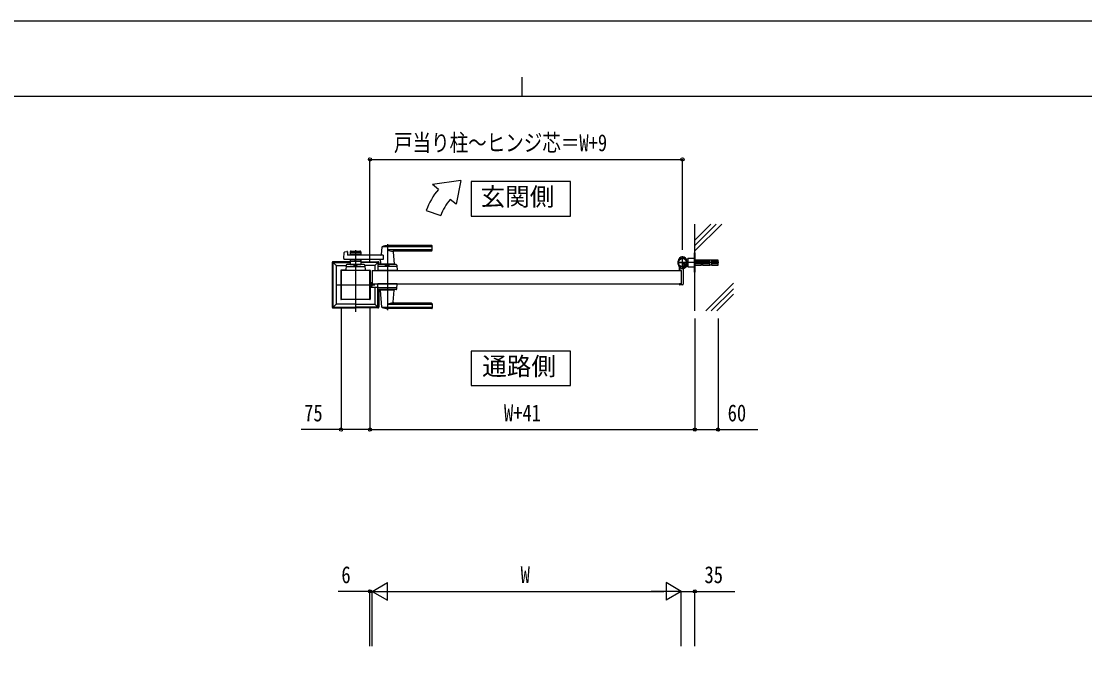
# Model space of a CAD drawing. Units: millimetres, scale not verified. Extents: x -4205 to 4205, y -2970 to 2970.
# Drawn here: x -1301 to 1452, y 1318 to 2970 of the extents above; entities that cross this region are included whole.
import ezdxf
from ezdxf.enums import TextEntityAlignment as Align

# ---------------------------------------------------------------- set-up
doc = ezdxf.new("R2010")
doc.units = ezdxf.units.MM
doc.header["$LTSCALE"] = 10
for name, color, linetype in [('0-1_USER1', 3, 'Continuous'), ('0-2_YKK_12', 2, 'Continuous'), ('0-3_YKK_A1', 4, 'Continuous'), ('0-4_YKK_D', 6, 'Continuous'), ('0-5_YKK_ZWAK', 7, 'Continuous'), ('0-6_YSS_K', 3, 'Continuous')]:
    doc.layers.add(name, color=color, linetype=linetype)
doc.styles.add('ＭＳ ゴシック', font='')
doc.styles.get('ＭＳ ゴシック').set_extended_font_data('MS Gothic')

msp = doc.modelspace()

# ---------------------------------------------------------------- linework, layer by layer
at = {"layer": '0-1_USER1'}
for points in [[(-136.78, 2554.58), (-136.78, 2465.33), (120.82, 2465.33), (120.82, 2554.58)], [(-136.78, 2115.14), (-136.78, 2025.89), (120.82, 2025.89), (120.82, 2115.14)]]:
    msp.add_lwpolyline(points, close=True, dxfattribs=at)
at = {"layer": '0-2_YKK_12'}
for p, q in [((-435.98, 2377.05), (-435.98, 2322.05)), ((-353.48, 2392.55), (-353.48, 2221.55))]:
    msp.add_line(p, q, dxfattribs=at)
at = {"layer": '0-3_YKK_A1'}
for p, q in [((-163.62, 2557.05), (-236.83, 2547.04)), ((-221.51, 2534.18), (-236.83, 2547.04)), ((-163.62, 2557.05), (-175.55, 2495.62)), ((-175.55, 2495.62), (-190.87, 2508.47)), ((-252.77, 2480.05), (-215.18, 2466.37)), ((-466.31, 2355.21), (-465.09, 2370.61)), ((-463.58, 2372.4), (-458.16, 2373.75)), ((-456.92, 2372.83), (-456.53, 2365)), ((-449.48, 2372.55), (-449.48, 2364.05)), ((-422.48, 2369.55), (-449.48, 2369.55)), ((-447.48, 2374.55), (-424.48, 2374.55)), ((-435.98, 2377.05), (-435.98, 2217.05)), ((-422.48, 2372.55), (-422.48, 2364.05)), ((-367.53, 2384.93), (-369.23, 2365.86)), ((-238.48, 2385.53), (-367.27, 2385.53)), ((-238.48, 2388.55), (-353.48, 2388.55)), ((-238.48, 2377.88), (-353.48, 2377.88)), ((-239.48, 2374.55), (-338.5, 2374.55)), ((-338.31, 2372.36), (-335.51, 2340.87)), ((-237.48, 2376.55), (-237.48, 2387.55)), ((-495.98, 2345.05), (-495.98, 2229.04)), ((-495.4, 2346.46), (-486.98, 2338.05)), ((-449.48, 2347.05), (-493.98, 2347.05)), ((-493.88, 2230.15), (-493.88, 2343.95)), ((-492.88, 2344.95), (-449.48, 2344.95)), ((-363.92, 2364.05), (-455.53, 2364.05)), ((-449.48, 2353.05), (-449.48, 2339.55)), ((-422.48, 2347.55), (-449.48, 2347.55)), ((-438.4, 2365.55), (-447.48, 2365.55)), ((-438.4, 2351.55), (-447.48, 2351.55)), ((-436.34, 2367.19), (-437.69, 2365.84)), ((-436.34, 2349.9), (-437.69, 2351.26)), ((-435.63, 2367.19), (-434.28, 2365.84)), ((-435.63, 2349.9), (-434.28, 2351.26)), ((-424.48, 2365.55), (-433.57, 2365.55)), ((-424.48, 2351.55), (-433.57, 2351.55)), ((-422.48, 2353.05), (-422.48, 2339.55)), ((-422.48, 2347.05), (-377.98, 2347.05)), ((-379.08, 2344.95), (-422.48, 2344.95)), ((-376.56, 2346.46), (-384.98, 2338.05)), ((-378.08, 2343.95), (-378.08, 2336.61)), ((-375.98, 2345.05), (-375.98, 2339.55)), ((-335.48, 2340.54), (-371.48, 2340.54)), ((-371.48, 2339.55), (-371.48, 2340.54)), ((-370.85, 2347.6), (-371.45, 2340.86)), ((-335.81, 2340.54), (-371.15, 2340.54)), ((-368.48, 2340.54), (-370.65, 2340.54)), ((-335.81, 2340.54), (-338.48, 2340.54)), ((-335.48, 2339.55), (-335.48, 2340.54)), ((397.52, 2344.55), (423.52, 2344.55)), ((397.52, 2344.55), (423.52, 2344.55)), ((504.52, 2344.55), (397.52, 2344.55)), ((399.52, 2340.55), (399.52, 2348.55)), ((410.52, 2327.55), (410.52, 2361.55)), ((410.52, 2331.55), (410.52, 2357.55)), ((410.52, 2331.55), (410.52, 2357.55)), ((422.07, 2333), (412.01, 2343.05)), ((415.82, 2342.07), (412.99, 2339.24)), ((415.36, 2341.61), (418.84, 2338.13)), ((419.23, 2338.66), (415.82, 2342.07)), ((421.52, 2340.55), (421.52, 2348.55)), ((424.52, 2353.55), (422.01, 2353.55)), ((458.52, 2351.3), (442.52, 2351.3)), ((458.52, 2347.1), (442.52, 2347.1)), ((442.52, 2342), (458.52, 2342)), ((458.52, 2351.3), (458.52, 2337.8)), ((463.52, 2350.55), (458.52, 2350.55)), ((463.52, 2337.8), (463.52, 2351.3)), ((481.52, 2351.3), (463.52, 2351.3)), ((481.52, 2347.1), (463.52, 2347.1)), ((463.52, 2342), (481.52, 2342)), ((481.52, 2337.8), (481.52, 2351.3)), ((486.52, 2350.55), (481.52, 2350.55)), ((486.52, 2337.8), (486.52, 2351.3)), ((502.52, 2347.1), (486.52, 2347.1)), ((486.52, 2342), (502.52, 2342)), ((-485.98, 2336.05), (-485.98, 2238.05)), ((-484.98, 2337.05), (-460.56, 2337.05)), ((-473.98, 2324.05), (-473.98, 2250.05)), ((-460.96, 2325.05), (-472.98, 2325.05)), ((-460.54, 2337.61), (-460.98, 2324.55)), ((-410.98, 2324.55), (-460.98, 2324.55)), ((-458.71, 2334.55), (-413.25, 2334.55)), ((-413.41, 2339.55), (-458.55, 2339.55)), ((-449.48, 2339.55), (-422.48, 2339.55)), ((-440.48, 2336.75), (-440.48, 2339.55)), ((-440.48, 2336.75), (-431.48, 2336.75)), ((-411.42, 2337.61), (-410.98, 2324.55)), ((-386.98, 2337.05), (-411.4, 2337.05)), ((-411, 2325.05), (-398.98, 2325.05)), ((-397.98, 2324.05), (-397.98, 2250.05)), ((-385.98, 2336.05), (-385.98, 2324.55)), ((-378.04, 2337.61), (-378.48, 2324.55)), ((-328.48, 2324.55), (-378.48, 2324.55)), ((-330.75, 2334.55), (-376.21, 2334.55)), ((-330.91, 2339.55), (-376.05, 2339.55)), ((-358.23, 2324.55), (-348.73, 2324.55)), ((-357.98, 2336.75), (-357.98, 2339.55)), ((-328.92, 2337.61), (-328.48, 2324.55)), ((402.52, 2325.35), (402.52, 2334.39)), ((402.52, 2325.35), (402.52, 2334.39)), ((407.22, 2324.85), (403.02, 2324.85)), ((407.22, 2324.85), (403.02, 2324.85)), ((407.52, 2324.55), (407.52, 2289.55)), ((407.52, 2324.55), (407.52, 2289.55)), ((412.52, 2329.61), (412.52, 2289.05)), ((412.52, 2329.61), (412.52, 2289.05)), ((412.99, 2339.24), (416.41, 2335.83)), ((413.46, 2339.71), (416.94, 2336.23)), ((416.94, 2336.23), (417.7, 2335.47)), ((418.84, 2338.13), (419.6, 2337.37)), ((424.52, 2335.55), (422.01, 2335.55)), ((442.52, 2337.8), (458.52, 2337.8)), ((458.52, 2338.55), (463.52, 2338.55)), ((463.52, 2337.8), (481.52, 2337.8)), ((481.52, 2338.55), (486.52, 2338.55)), ((486.52, 2337.8), (502.52, 2337.8)), ((-485.98, 2287.05), (-385.98, 2287.05)), ((-394.67, 2291.8), (-395.18, 2291.8)), ((-395.18, 2291.8), (-395.18, 2282.3)), ((-378.04, 2276.48), (-378.48, 2289.55)), ((-328.48, 2289.55), (-378.48, 2289.55)), ((-328.92, 2276.48), (-328.48, 2289.55)), ((402.52, 2288.75), (402.52, 2288.05)), ((402.52, 2288.75), (402.52, 2288.05)), ((407.22, 2289.25), (403.02, 2289.25)), ((407.22, 2289.25), (403.02, 2289.25)), ((410.52, 2287.05), (403.52, 2287.05)), ((410.52, 2287.05), (403.52, 2287.05)), ((-395.18, 2281.05), (-378.2, 2281.05)), ((-385.98, 2281.05), (-385.98, 2238.05)), ((-378.08, 2230.15), (-378.08, 2277.48)), ((-330.75, 2279.55), (-376.21, 2279.55)), ((-330.91, 2274.55), (-376.05, 2274.55)), ((-375.98, 2274.55), (-375.98, 2229.04)), ((-371.48, 2274.55), (-371.48, 2273.55)), ((-335.48, 2273.55), (-371.48, 2273.55)), ((-367.53, 2229.15), (-371.45, 2273.22)), ((-338.31, 2241.73), (-335.5, 2273.22)), ((-335.48, 2274.55), (-335.48, 2273.55)), ((-486.98, 2236.05), (-495.4, 2227.63)), ((-436.48, 2237.05), (-484.98, 2237.05)), ((-436.48, 2249.05), (-472.98, 2249.05)), ((-435.98, 2248.55), (-435.98, 2227.55)), ((-398.98, 2249.05), (-435.48, 2249.05)), ((-435.48, 2237.05), (-386.98, 2237.05)), ((-384.98, 2236.05), (-376.56, 2227.63)), ((-238.48, 2236.22), (-353.48, 2236.22)), ((-239.48, 2239.55), (-338.5, 2239.55)), ((-237.48, 2237.55), (-237.48, 2226.55)), ((-493.98, 2227.05), (-436.48, 2227.05)), ((-492.88, 2229.15), (-436.48, 2229.15)), ((-379.08, 2229.15), (-435.48, 2229.15)), ((-377.98, 2227.05), (-435.48, 2227.05)), ((-238.48, 2228.56), (-367.27, 2228.56)), ((-238.48, 2225.55), (-353.48, 2225.55))]:
    msp.add_line(p, q, dxfattribs=at)
for points in [[(442.52, 2319.55), (441.52, 2319.55), (441.52, 2369.55), (442.52, 2369.55)], [(441.52, 2333.55), (441.52, 2355.55), (424.52, 2355.55), (424.52, 2333.55)], [(-473.48, 2249.55), (-398.48, 2249.55), (-398.48, 2324.55), (-473.48, 2324.55)]]:
    msp.add_lwpolyline(points, close=True, dxfattribs=at)
for points in [[(-363.92, 2364.05), (-363.92, 2353.05), (-464.31, 2353.05)], [(502.52, 2337.8), (502.52, 2351.3), (486.52, 2351.3)], [(-440.48, 2336.75), (-431.48, 2336.75), (-431.48, 2339.55)], [(-392.48, 2324.55), (-392.48, 2289.55), (407.52, 2289.55)], [(-392.48, 2324.55), (407.52, 2324.55), (407.52, 2289.55)], [(-357.98, 2336.75), (-348.98, 2336.75), (-348.98, 2339.55)], [(417.24, 2335), (416.18, 2333.94), (417.44, 2333.21)], [(416.41, 2335.83), (417.24, 2335), (420.07, 2337.83), (419.23, 2338.66)], [(418.83, 2333.27), (418.12, 2335.32), (418.5, 2336.56)], [(421.8, 2336.24), (419.75, 2336.94), (418.5, 2336.56)], [(420.07, 2337.83), (421.13, 2338.89), (421.85, 2337.63)], [(-393.04, 2289.2), (-395.1, 2288.19), (-395.71, 2287.05)], [(-393.04, 2284.9), (-395.1, 2285.9), (-395.71, 2287.05)], [(-395.68, 2293.55), (-395.18, 2293.05), (-392.48, 2293.05)], [(-395.68, 2280.55), (-395.18, 2281.05), (-395.18, 2293.05)], [(-394.67, 2291.8), (-394.67, 2282.3), (-395.18, 2282.3)]]:
    msp.add_lwpolyline(points, dxfattribs=at)
for radius in [11.5, 11.5, 10.35, 10.35]:
    msp.add_circle((410.52, 2344.55), radius, dxfattribs=at)
for centre, radius, start, end in [((-83.62, 2418.48), 180, 140, 160), ((-83.62, 2418.48), 140, 140, 160), ((-463.1, 2370.46), 2, 104.03624, 175.49449), ((-457.92, 2372.78), 1, 2.86241, 104.03624), ((-447.48, 2372.55), 2, 90, 180), ((-424.48, 2372.55), 2, 0, 90), ((-366.54, 2384.86), 1, 113.30607, 174.91858), ((-353.48, 2354.55), 34, 90, 113.30607), ((-339.69, 2404.52), 30, 242.63879, 272.27092), ((-336.32, 2372.55), 2, 90, 185.08142), ((-239.48, 2376.55), 2, 270, 0), ((-238.48, 2387.55), 1, 0, 90), ((-238.48, 2384.53), 1, 0, 90), ((-238.48, 2378.88), 1, 270, 0), ((-492.88, 2343.95), 1, 90, 180), ((-464.31, 2355.05), 2, 175.49449, 270), ((-455.53, 2365.05), 1, 182.86241, 270), ((-447.48, 2367.55), 2, 180, 270), ((-447.48, 2349.55), 2, 90, 180), ((-438.4, 2366.55), 1, 270, 315), ((-438.4, 2350.55), 1, 45, 90), ((-435.98, 2366.84), 0.5, 45, 135), ((-435.98, 2350.26), 0.5, 225, 315), ((-433.57, 2366.55), 1, 225, 270), ((-433.57, 2350.55), 1, 90, 135), ((-424.48, 2367.55), 2, 270, 0), ((-424.48, 2349.55), 2, 0, 90), ((-379.08, 2343.95), 1, 0, 90), ((-375.83, 2348.04), 5, 354.91858, 90), ((-371.15, 2340.84), 0.3, 174.91858, 270), ((-371.22, 2366.04), 2, 270, 354.91858), ((-335.81, 2340.84), 0.3, 270, 5.08142), ((410.52, 2344.55), 11.5, 295.10278, 218.01228), ((410.52, 2344.55), 11.5, 295.10278, 218.01228), ((410.52, 2348.55), 11, 0, 180), ((410.52, 2340.55), 11, 180, 0), ((422.01, 2356.55), 3, 214.8499, 270), ((-484.98, 2336.05), 1, 90, 180), ((-472.98, 2324.05), 1, 90, 180), ((-458.71, 2332.55), 2, 90, 178.09085), ((-458.55, 2337.55), 2, 90, 178.09085), ((-435.98, 2327.14), 10.61, 64.90378, 115.09622), ((-413.41, 2337.55), 2, 1.90915, 90), ((-413.25, 2332.55), 2, 1.90915, 90), ((-398.98, 2324.05), 1, 360, 90), ((-386.98, 2336.05), 1, 360, 90), ((-376.21, 2332.55), 2, 90, 178.09085), ((-376.05, 2337.55), 2, 90, 178.09085), ((-353.48, 2327.14), 10.61, 64.90378, 115.09622), ((-330.91, 2337.55), 2, 1.90915, 90), ((-330.75, 2332.55), 2, 1.90915, 90), ((397.52, 2334.39), 5, 0, 38.01228), ((397.52, 2334.39), 5, 0, 38.01228), ((403.02, 2325.35), 0.5, 180, 270), ((403.02, 2325.35), 0.5, 180, 270), ((407.22, 2324.55), 0.3, 0, 90), ((407.22, 2324.55), 0.3, 0, 90), ((417.52, 2329.61), 5, 115.10278, 179.99998), ((417.52, 2329.61), 5, 115.10278, 179.99998), ((418.09, 2334.34), 1.3, 240, 300.9647), ((414.13, 2340.94), 9, 300.9647, 329.0353), ((422.01, 2332.55), 3, 90, 145.1501), ((420.73, 2336.98), 1.3, 329.0353, 30), ((-399.34, 2287.05), 6.66, 314.51496, 45.48504), ((403.02, 2288.75), 0.5, 90, 180), ((403.02, 2288.75), 0.5, 90, 180), ((403.52, 2288.05), 1, 180, 270), ((403.52, 2288.05), 1, 180, 270), ((407.22, 2289.55), 0.3, 270, 0), ((407.22, 2289.55), 0.3, 270, 0), ((410.52, 2289.05), 2, 270, 0), ((410.52, 2289.05), 2, 270, 0), ((-376.21, 2281.55), 2, 181.90915, 270), ((-376.05, 2276.55), 2, 181.90915, 270), ((-371.15, 2273.25), 0.3, 90, 185.08142), ((-335.8, 2273.25), 0.3, 354.91858, 90), ((-330.91, 2276.55), 2, 270, 358.09085), ((-330.75, 2281.55), 2, 270, 358.09085), ((-492.88, 2230.15), 1, 180, 270), ((-484.98, 2238.05), 1, 180, 270), ((-472.98, 2250.05), 1, 180, 270), ((-398.98, 2250.05), 1, 270, 360), ((-398.98, 2250.05), 1, 270, 0), ((-386.98, 2238.05), 1, 270, 360), ((-379.08, 2230.15), 1, 270, 0), ((-339.69, 2209.57), 30, 87.72908, 117.36121), ((-336.31, 2241.55), 2, 174.91858, 270), ((-239.48, 2237.55), 2, 0, 90), ((-238.48, 2235.22), 1, 0, 90), ((-366.53, 2229.24), 1, 185.08142, 246.69393), ((-353.48, 2259.55), 34, 246.69393, 270), ((-238.48, 2229.56), 1, 270, 0), ((-238.48, 2226.55), 1, 270, 0)]:
    msp.add_arc(centre, radius, start, end, dxfattribs=at)
for centre, major_axis, ratio, start_param, end_param in [((-493.98, 2345.04), (-1.42, 1.42), 0.995146, 5.5002201, 7.0661505), ((-377.98, 2345.04), (1.42, 1.42), 0.995146, 5.5002201, 7.0661505), ((-436.48, 2248.55), (0, -0.501), 0.997564, 1.5707963, 3.1415927), ((-435.48, 2248.55), (0, -0.501), 0.997564, 3.1415927, 4.712389), ((-493.98, 2229.05), (-1.42, -1.42), 0.995146, 5.5002201, 7.0661505), ((-436.48, 2227.55), (0, 0.501), 0.997564, 3.1415927, 4.712389), ((-435.48, 2227.55), (0, 0.501), 0.997564, 1.5707963, 3.1415927), ((-377.98, 2229.05), (1.42, -1.42), 0.995146, 5.5002201, 7.0661505)]:
    msp.add_ellipse(centre, major_axis=major_axis, ratio=ratio, start_param=start_param, end_param=end_param, dxfattribs=at)
at = {"layer": '0-4_YKK_D'}
for p, q in [((-398.48, 2344.55), (-398.48, 2613.05)), ((-398.48, 2612.05), (410.52, 2612.05)), ((410.52, 2377.55), (410.52, 2613.05)), ((-473.48, 2229.55), (-473.48, 1911.05)), ((-398.48, 2229.55), (-398.48, 1911.05)), ((-398.48, 2229.55), (-398.48, 1911.05)), ((442.52, 2199.55), (442.52, 1911.05)), ((442.52, 2199.55), (442.52, 1911.05)), ((502.52, 2199.55), (502.52, 1911.05)), ((-398.48, 1912.05), (442.52, 1912.05)), ((-392.48, 1492.84), (-353.51, 1515.34)), ((-353.51, 1470.34), (-353.51, 1515.34)), ((407.52, 1492.84), (368.55, 1515.34)), ((368.55, 1515.34), (368.55, 1470.34)), ((-398.48, 1492.84), (-480.48, 1492.84)), ((-398.48, 1350.39), (-398.48, 1493.84)), ((-392.48, 1492.84), (-398.48, 1492.84)), ((-392.48, 1350.39), (-392.48, 1493.84)), ((-392.48, 1350.39), (-392.48, 1493.84)), ((-392.48, 1492.84), (-375.48, 1492.84)), ((-392.48, 1492.84), (-353.51, 1470.34)), ((-392.48, 1492.84), (-314.54, 1492.84)), ((-347.48, 1492.84), (362.52, 1492.84)), ((407.52, 1492.84), (329.58, 1492.84)), ((407.52, 1492.84), (368.55, 1470.34)), ((407.52, 1350.39), (407.52, 1493.84)), ((407.52, 1350.39), (407.52, 1493.84)), ((442.52, 1350.39), (442.52, 1493.84))]:
    msp.add_line(p, q, dxfattribs=at)
for points in [[(-398.48, 1912.05), (-473.48, 1912.05), (-576.88, 1912.05)], [(442.52, 1912.05), (502.52, 1912.05), (605.92, 1912.05)], [(407.52, 1492.84), (442.52, 1492.84), (545.92, 1492.84)]]:
    msp.add_lwpolyline(points, dxfattribs=at)
for centre in [(-398.48, 2612.05), (410.52, 2612.05), (-473.48, 1912.05), (-398.48, 1912.05), (-398.48, 1912.05), (442.52, 1912.05), (442.52, 1912.05), (502.52, 1912.05), (-398.48, 1492.84), (442.52, 1492.84)]:
    msp.add_circle(centre, 4.25, dxfattribs=at)
at = {"layer": '0-5_YKK_ZWAK'}
for p, q in [((-4.98, 2825), (-4.98, 2775)), ((3895.02, 2775), (-3904.98, 2775))]:
    msp.add_line(p, q, dxfattribs=at)
msp.add_lwpolyline([(-4205, -2970), (4205, -2970), (4205, 2970), (-4205, 2970)], close=True, dxfattribs=at)
at = {"layer": '0-6_YSS_K'}
for p, q in [((442.52, 2219.55), (442.52, 2444.55)), ((442.52, 2403.15), (483.92, 2444.55)), ((442.52, 2389.01), (498.06, 2444.55)), ((442.52, 2374.87), (512.2, 2444.55)), ((471.05, 2219.55), (542.52, 2291.02)), ((485.19, 2219.55), (542.52, 2276.88)), ((499.33, 2219.55), (542.52, 2262.74))]:
    msp.add_line(p, q, dxfattribs=at)

# ---------------------------------------------------------------- texts
at = {"layer": '0-1_USER1', "style": 'ＭＳ ゴシック'}
for s, p in [('玄関側', (-112.4, 2478.08)), ('通路側', (-108.07, 2038.64))]:
    msp.add_text(s, height=46.74, dxfattribs=at).set_placement(p, align=Align.BOTTOM_LEFT)
at = {"layer": '0-4_YKK_D', "style": 'ＭＳ ゴシック', "width": 0.8}
for s, p in [('戸当り柱～ヒンジ芯＝W+9', (-336.38, 2620.05)), ('75', (-568.88, 1920.05)), ('W+41', (-51.58, 1920.05)), ('60', (527.52, 1920.05)), ('6', (-472.48, 1500.84)), ('W', (-8.48, 1500.84)), ('35', (467.52, 1500.84))]:
    msp.add_text(s, height=43.99, dxfattribs=at).set_placement(p, align=Align.BOTTOM_LEFT)

doc.saveas('drawing.dxf')
